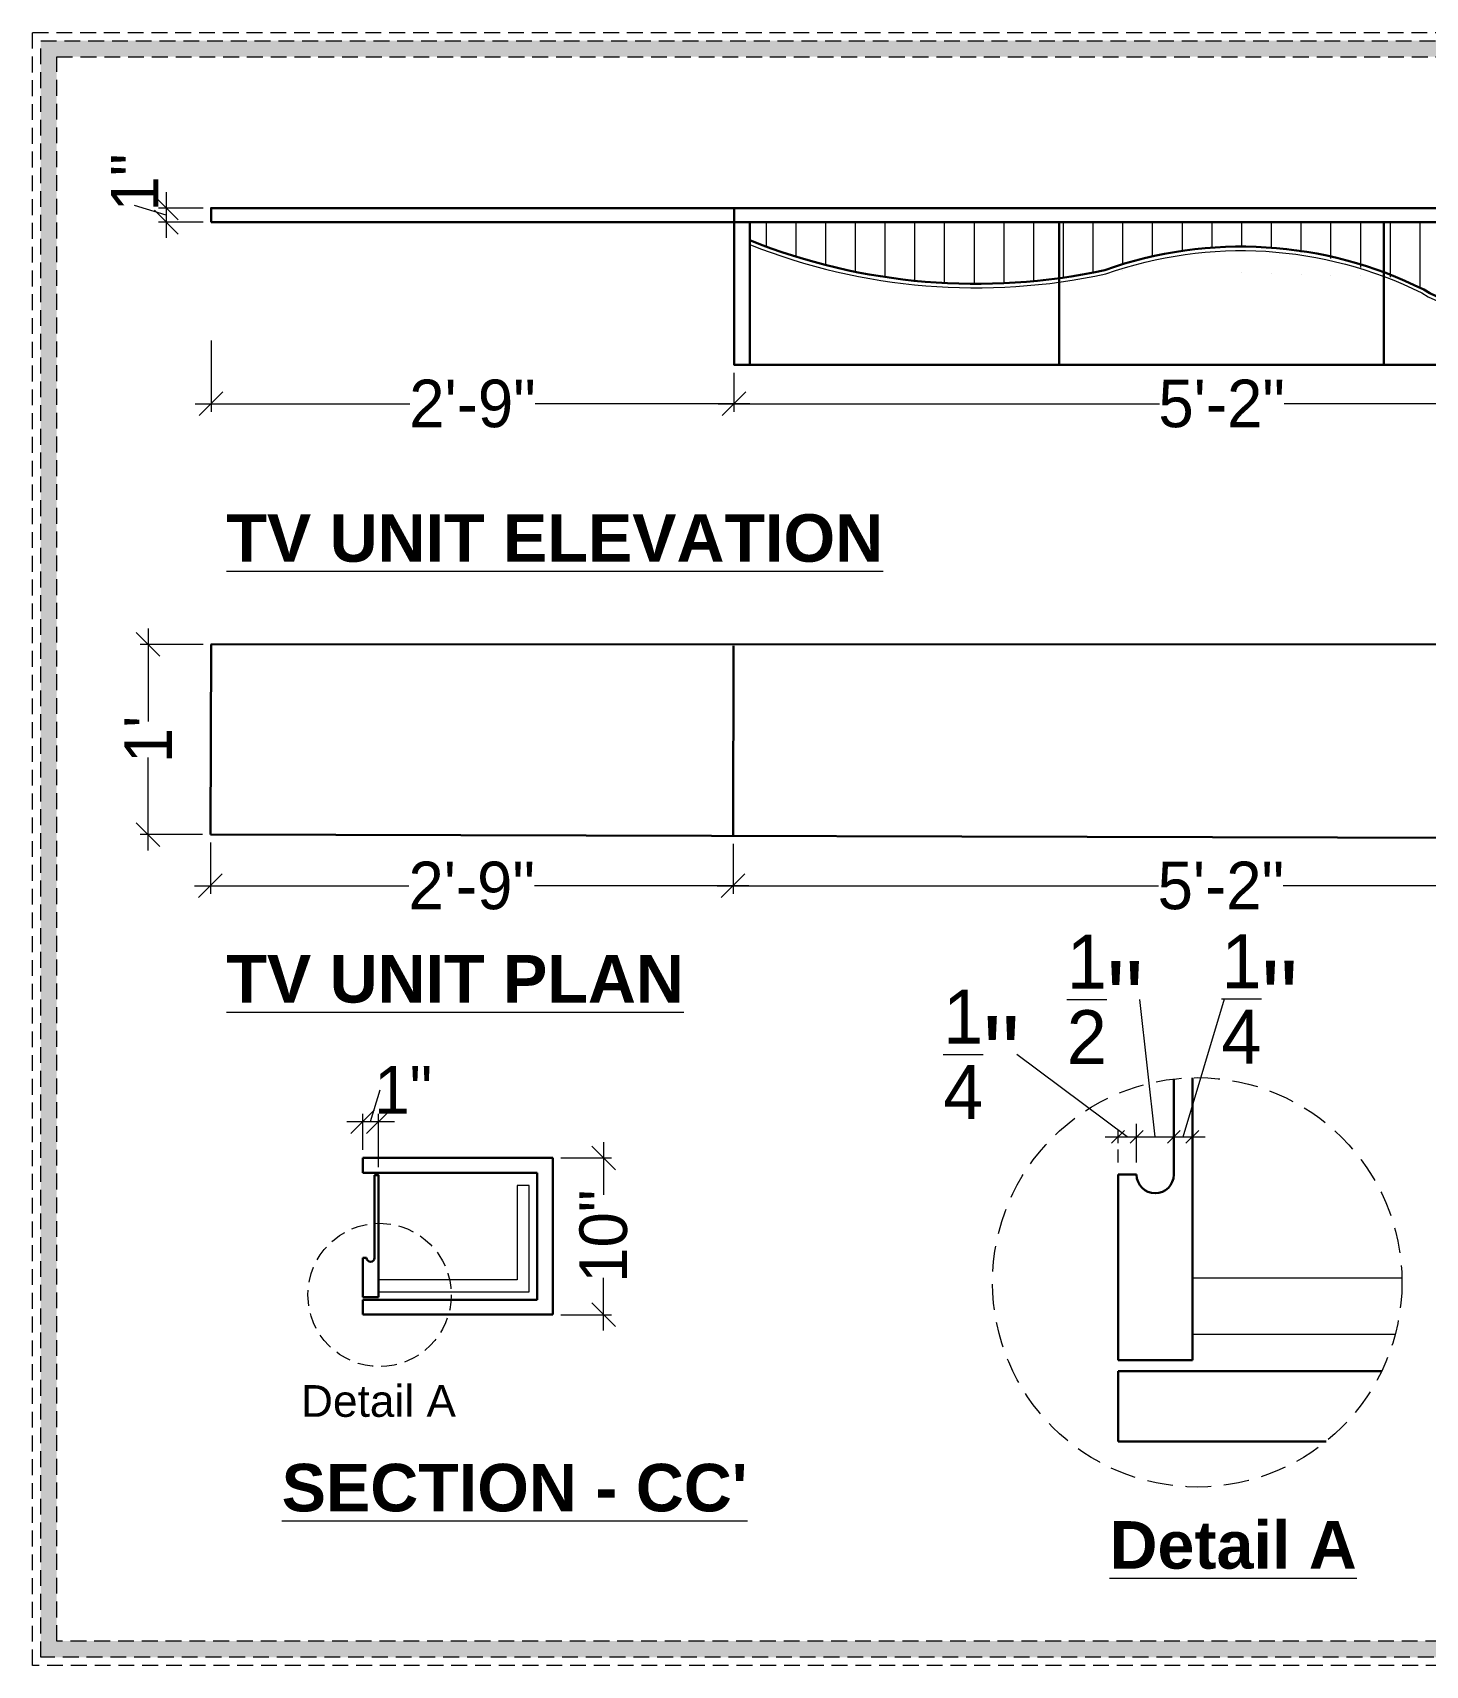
# Model space of a CAD drawing. Header units: millimetres. Extents: x 35877 to 3066687, y -650199 to -40525.
# Drawn here: x 148765.2 to 148853.1, y -179076.5 to -178973.5 of the extents above; entities that cross this region are included whole.
import ezdxf

# ---------------------------------------------------------------- set-up
doc = ezdxf.new("R2010")
doc.units = ezdxf.units.MM
doc.header["$MEASUREMENT"] = 0
doc.header["$PDMODE"] = 35
doc.linetypes.add('DASHED', pattern=[0.75, 0.5, -0.25])
doc.linetypes.add('DASHEDX2', pattern=[1.5, 1, -0.5])
doc.layers.get('Defpoints').update_dxf_attribs({"color": 220})
for name, color, linetype, lineweight in [('DIM.', 250, 'Continuous', 13), ('dim05', 1, 'Continuous', 13), ('Dimension', 10, 'DASHEDX2', 20), ('FALSE CEILING', 6, 'Continuous', 30), ('FURNITURE', 32, 'Continuous', 9), ('furniture dimensions', 1, 'DASHED', 0), ('wall', 7, 'Continuous', 30), ('XX~SLAB ( BEAM )~ ( DIM )', 7, 'Continuous', 9)]:
    doc.layers.add(name, color=color, linetype=linetype, lineweight=lineweight)
doc.styles.add('century g', font='GOTHIC.TTF')
doc.styles.get("Standard").update_dxf_attribs({"font": 'arial.ttf', "height": 6})
doc.dimstyles.new('Archana', dxfattribs={"dimtxt": 2, "dimasz": 0.75, "dimexe": 0.5, "dimexo": 0.5, "dimgap": 0, "dimtad": 0, "dimzin": 0, "dimdsep": 46, "dimlunit": 4, "dimtxsty": 'century g', "dimblk": 'OBLIQUE', "dimcen": 0, "dimdle": 1, "dimclrd": 256, "dimclre": 256, "dimclrt": 256, "dimadec": 0, "dimazin": 0, "dimtfac": 1, "dimtofl": 0, "dimtmove": 1, "dimatfit": 3, "dimfxl": 1, "dimfxlon": 1, "dimtolj": 1, "dimtzin": 0, "dimlwd": -1, "dimlwe": -1, "dimarcsym": 0})

# ---------------------------------------------------------------- blocks, each defined once
blk = doc.blocks.new('_Oblique')
at = {"layer": 'wall', "color": 0, "lineweight": -2}
blk.add_line((-0.5, -0.5), (0.5, 0.5), dxfattribs=at)
blk = doc.blocks.new('*D612')
at = {"layer": 'Defpoints', "color": 0, "linetype": 'Continuous', "lineweight": 0, "transparency": 16777216}
for p in [(148798, -179044.48), (148801.2, -179044.48), (148798, -179054.37)]:
    blk.add_point(p, dxfattribs=at)
at = {"layer": 'furniture dimensions', "color": 5, "linetype": 'Continuous', "transparency": 16777216}
for p, q in [((148801.2, -179043.48), (148801.2, -179046.81)), ((148798.5, -179044.48), (148801.7, -179044.48)), ((148801.2, -179055.37), (148801.2, -179052.04))]:
    blk.add_line(p, q, dxfattribs=at)
at = {"layer": 'furniture dimensions', "color": 5, "linetype": 'ByBlock', "transparency": 16777216}
blk.add_line((148798.5, -179054.37), (148801.7, -179054.37), dxfattribs=at)
at = {"layer": 'furniture dimensions', "color": 5, "linetype": 'Continuous', "transparency": 16777216, "xscale": 1.5, "yscale": 1.5, "zscale": 1.5}
for p, rotation in [((148801.2, -179044.48), 90), ((148801.2, -179054.37), 270)]:
    blk.add_blockref('_Oblique', p, dxfattribs=dict(at, rotation=rotation))
at = {"layer": 'furniture dimensions', "linetype": 'Continuous', "lineweight": 0, "transparency": 16777216, "insert": (148801.2, -179049.42), "char_height": 3, "attachment_point": 5, "rotation": 90, "style": 'century g'}
blk.add_mtext('\\A1;10"', dxfattribs=at)
blk = doc.blocks.new('*D613')
at = {"layer": 'Defpoints', "color": 0, "linetype": 'Continuous', "lineweight": 0, "transparency": 16777216}
for p in [(148787, -179042.19), (148786, -179044.48), (148787, -179045.57)]:
    blk.add_point(p, dxfattribs=at)
at = {"layer": 'furniture dimensions', "color": 5, "linetype": 'Continuous', "transparency": 16777216}
for p, q in [((148786.5, -179042.19), (148787.1, -179040.19)), ((148787, -179045.07), (148787, -179041.69)), ((148785, -179042.19), (148788, -179042.19))]:
    blk.add_line(p, q, dxfattribs=at)
at = {"layer": 'furniture dimensions', "color": 5, "linetype": 'ByBlock', "transparency": 16777216}
blk.add_line((148786, -179043.98), (148786, -179041.69), dxfattribs=at)
at = {"layer": 'furniture dimensions', "color": 5, "linetype": 'Continuous', "transparency": 16777216, "xscale": 1.5, "yscale": 1.5, "zscale": 1.5, "rotation": 180}
blk.add_blockref('_Oblique', (148786, -179042.19), dxfattribs=at)
at = {"layer": 'furniture dimensions', "color": 5, "linetype": 'Continuous', "transparency": 16777216, "xscale": 1.5, "yscale": 1.5, "zscale": 1.5}
blk.add_blockref('_Oblique', (148787, -179042.19), dxfattribs=at)
at = {"layer": 'furniture dimensions', "linetype": 'Continuous', "lineweight": 0, "transparency": 16777216, "insert": (148788.56, -179040.19), "char_height": 3, "attachment_point": 5, "style": 'century g'}
blk.add_mtext('\\A1;1"', dxfattribs=at)
blk = doc.blocks.new('*D617')
at = {"layer": 'Defpoints', "color": 0, "linetype": 'Continuous', "lineweight": 0, "transparency": 16777216}
for p in [(148809.43, -178994.44), (148870.98, -178994.44), (148870.98, -178996.9)]:
    blk.add_point(p, dxfattribs=at)
at = {"layer": 'furniture dimensions', "color": 5, "linetype": 'ByBlock', "transparency": 16777216}
blk.add_line((148809.43, -178994.94), (148809.43, -178997.4), dxfattribs=at)
at = {"layer": 'furniture dimensions', "color": 5, "linetype": 'Continuous', "transparency": 16777216}
for p, q in [((148870.98, -178994.94), (148870.98, -178997.4)), ((148808.43, -178996.9), (148836.27, -178996.9)), ((148871.98, -178996.9), (148844.14, -178996.9))]:
    blk.add_line(p, q, dxfattribs=at)
at = {"layer": 'furniture dimensions', "color": 5, "linetype": 'Continuous', "transparency": 16777216, "xscale": 1.5, "yscale": 1.5, "zscale": 1.5, "rotation": 180}
blk.add_blockref('_Oblique', (148809.43, -178996.9), dxfattribs=at)
at = {"layer": 'furniture dimensions', "color": 5, "linetype": 'Continuous', "transparency": 16777216, "xscale": 1.5, "yscale": 1.5, "zscale": 1.5}
blk.add_blockref('_Oblique', (148870.98, -178996.9), dxfattribs=at)
at = {"layer": 'furniture dimensions', "linetype": 'Continuous', "lineweight": 0, "transparency": 16777216, "insert": (148840.2, -178996.9), "char_height": 3, "attachment_point": 5, "style": 'century g'}
blk.add_mtext('\\A1;5\'-2"', dxfattribs=at)
blk = doc.blocks.new('*D618')
at = {"layer": 'Defpoints', "color": 0, "linetype": 'Continuous', "lineweight": 0, "transparency": 16777216}
for p in [(148776.43, -178985.44), (148809.43, -178994.44), (148776.43, -178996.9)]:
    blk.add_point(p, dxfattribs=at)
at = {"layer": 'furniture dimensions', "color": 5, "linetype": 'Continuous', "transparency": 16777216}
for p, q in [((148776.43, -178992.9), (148776.43, -178997.4)), ((148775.43, -178996.9), (148788.98, -178996.9)), ((148810.43, -178996.9), (148796.89, -178996.9))]:
    blk.add_line(p, q, dxfattribs=at)
at = {"layer": 'furniture dimensions', "color": 5, "linetype": 'ByBlock', "transparency": 16777216}
blk.add_line((148809.43, -178994.94), (148809.43, -178997.4), dxfattribs=at)
at = {"layer": 'furniture dimensions', "color": 5, "linetype": 'Continuous', "transparency": 16777216, "xscale": 1.5, "yscale": 1.5, "zscale": 1.5, "rotation": 180}
blk.add_blockref('_Oblique', (148776.43, -178996.9), dxfattribs=at)
at = {"layer": 'furniture dimensions', "color": 5, "linetype": 'Continuous', "transparency": 16777216, "xscale": 1.5, "yscale": 1.5, "zscale": 1.5}
blk.add_blockref('_Oblique', (148809.43, -178996.9), dxfattribs=at)
at = {"layer": 'furniture dimensions', "linetype": 'Continuous', "lineweight": 0, "transparency": 16777216, "insert": (148792.93, -178996.9), "char_height": 3, "attachment_point": 5, "style": 'century g'}
blk.add_mtext('\\A1;2\'-9"', dxfattribs=at)
blk = doc.blocks.new('*D619')
at = {"layer": 'Defpoints', "color": 0, "linetype": 'Continuous', "lineweight": 0, "transparency": 16777216}
for p in [(148776.43, -178984.55), (148773.61, -178985.44), (148776.43, -178985.44)]:
    blk.add_point(p, dxfattribs=at)
at = {"layer": 'furniture dimensions', "color": 5, "linetype": 'Continuous', "transparency": 16777216}
for p, q in [((148773.61, -178983.55), (148773.61, -178986.44)), ((148773.61, -178985), (148771.61, -178984.4)), ((148775.93, -178985.44), (148773.11, -178985.44))]:
    blk.add_line(p, q, dxfattribs=at)
at = {"layer": 'furniture dimensions', "color": 5, "linetype": 'ByBlock', "transparency": 16777216}
blk.add_line((148775.93, -178984.55), (148773.11, -178984.55), dxfattribs=at)
at = {"layer": 'furniture dimensions', "color": 5, "linetype": 'Continuous', "transparency": 16777216, "xscale": 1.5, "yscale": 1.5, "zscale": 1.5}
for p, rotation in [((148773.61, -178984.55), 90), ((148773.61, -178985.44), 270)]:
    blk.add_blockref('_Oblique', p, dxfattribs=dict(at, rotation=rotation))
at = {"layer": 'furniture dimensions', "linetype": 'Continuous', "lineweight": 0, "transparency": 16777216, "insert": (148771.61, -178982.94), "char_height": 3, "attachment_point": 5, "rotation": 90, "style": 'century g'}
blk.add_mtext('\\A1;1"', dxfattribs=at)
blk = doc.blocks.new('*D722')
at = {"layer": 'Defpoints', "color": 0, "linetype": 'Continuous', "lineweight": 0, "transparency": 16777216}
for p in [(148776.43, -179012.08), (148772.46, -179024.08), (148776.39, -179024.08)]:
    blk.add_point(p, dxfattribs=at)
at = {"layer": 'furniture dimensions', "color": 5, "linetype": 'Continuous', "transparency": 16777216}
for p, q in [((148772.46, -179011.08), (148772.46, -179016.94)), ((148772.46, -179025.08), (148772.46, -179019.22)), ((148775.89, -179024.08), (148771.96, -179024.08))]:
    blk.add_line(p, q, dxfattribs=at)
at = {"layer": 'furniture dimensions', "color": 5, "linetype": 'ByBlock', "transparency": 16777216}
blk.add_line((148775.93, -179012.08), (148771.96, -179012.08), dxfattribs=at)
at = {"layer": 'furniture dimensions', "color": 5, "linetype": 'Continuous', "transparency": 16777216, "xscale": 1.5, "yscale": 1.5, "zscale": 1.5}
for p, rotation in [((148772.46, -179012.08), 90), ((148772.46, -179024.08), 270)]:
    blk.add_blockref('_Oblique', p, dxfattribs=dict(at, rotation=rotation))
at = {"layer": 'furniture dimensions', "linetype": 'Continuous', "lineweight": 0, "transparency": 16777216, "insert": (148772.46, -179018.08), "char_height": 3, "attachment_point": 5, "rotation": 90, "style": 'century g'}
blk.add_mtext("\\A1;1'", dxfattribs=at)
blk = doc.blocks.new('*D723')
at = {"layer": 'Defpoints', "color": 0, "linetype": 'Continuous', "lineweight": 0, "transparency": 16777216}
for p in [(148776.39, -179024.08), (148809.37, -179024.17), (148809.37, -179027.31)]:
    blk.add_point(p, dxfattribs=at)
at = {"layer": 'furniture dimensions', "color": 5, "linetype": 'ByBlock', "transparency": 16777216}
blk.add_line((148776.39, -179024.58), (148776.39, -179027.81), dxfattribs=at)
at = {"layer": 'furniture dimensions', "color": 5, "linetype": 'Continuous', "transparency": 16777216}
for p, q in [((148809.37, -179024.67), (148809.37, -179027.81)), ((148775.39, -179027.31), (148788.92, -179027.31)), ((148810.37, -179027.31), (148796.84, -179027.31))]:
    blk.add_line(p, q, dxfattribs=at)
at = {"layer": 'furniture dimensions', "color": 5, "linetype": 'Continuous', "transparency": 16777216, "xscale": 1.5, "yscale": 1.5, "zscale": 1.5, "rotation": 180}
blk.add_blockref('_Oblique', (148776.39, -179027.31), dxfattribs=at)
at = {"layer": 'furniture dimensions', "color": 5, "linetype": 'Continuous', "transparency": 16777216, "xscale": 1.5, "yscale": 1.5, "zscale": 1.5}
blk.add_blockref('_Oblique', (148809.37, -179027.31), dxfattribs=at)
at = {"layer": 'furniture dimensions', "linetype": 'Continuous', "lineweight": 0, "transparency": 16777216, "insert": (148792.88, -179027.31), "char_height": 3, "attachment_point": 5, "style": 'century g'}
blk.add_mtext('\\A1;2\'-9"', dxfattribs=at)
blk = doc.blocks.new('*D724')
at = {"layer": 'Defpoints', "color": 0, "linetype": 'Continuous', "lineweight": 0, "transparency": 16777216}
for p in [(148809.37, -179024.16), (148870.94, -179024.32), (148870.94, -179027.31)]:
    blk.add_point(p, dxfattribs=at)
at = {"layer": 'furniture dimensions', "color": 5, "linetype": 'ByBlock', "transparency": 16777216}
blk.add_line((148809.37, -179024.66), (148809.37, -179027.81), dxfattribs=at)
at = {"layer": 'furniture dimensions', "color": 5, "linetype": 'Continuous', "transparency": 16777216}
for p, q in [((148870.94, -179024.82), (148870.94, -179027.81)), ((148808.37, -179027.31), (148836.22, -179027.31)), ((148871.94, -179027.31), (148844.09, -179027.31))]:
    blk.add_line(p, q, dxfattribs=at)
at = {"layer": 'furniture dimensions', "color": 5, "linetype": 'Continuous', "transparency": 16777216, "xscale": 1.5, "yscale": 1.5, "zscale": 1.5, "rotation": 180}
blk.add_blockref('_Oblique', (148809.37, -179027.31), dxfattribs=at)
at = {"layer": 'furniture dimensions', "color": 5, "linetype": 'Continuous', "transparency": 16777216, "xscale": 1.5, "yscale": 1.5, "zscale": 1.5}
blk.add_blockref('_Oblique', (148870.94, -179027.31), dxfattribs=at)
at = {"layer": 'furniture dimensions', "linetype": 'Continuous', "lineweight": 0, "transparency": 16777216, "insert": (148840.15, -179027.31), "char_height": 3, "attachment_point": 5, "style": 'century g'}
blk.add_mtext('\\A1;5\'-2"', dxfattribs=at)
blk = doc.blocks.new('*D614')
at = {"layer": 'Defpoints', "color": 0, "linetype": 'Continuous', "lineweight": 0, "transparency": 16777216}
for p in [(148752.86, -179052.873), (148752.135, -179054.348), (148752.86, -179054.348)]:
    blk.add_point(p, dxfattribs=at)
at = {"layer": 'furniture dimensions', "color": 5, "linetype": 'Continuous', "transparency": 16777216}
for p, q in [((148752.498, -179052.873), (148748.188, -179049.658)), ((148752.86, -179053.873), (148752.86, -179052.373)), ((148751.635, -179052.873), (148753.36, -179052.873))]:
    blk.add_line(p, q, dxfattribs=at)
at = {"layer": 'furniture dimensions', "color": 5, "linetype": 'ByBlock', "transparency": 16777216}
blk.add_line((148752.135, -179053.873), (148752.135, -179052.373), dxfattribs=at)
at = {"layer": 'furniture dimensions', "color": 5, "linetype": 'Continuous', "transparency": 16777216, "xscale": 0.5, "yscale": 0.5, "zscale": 0.5, "rotation": 180}
blk.add_blockref('_Oblique', (148752.135, -179052.873), dxfattribs=at)
at = {"layer": 'furniture dimensions', "color": 5, "linetype": 'Continuous', "transparency": 16777216, "xscale": 0.5, "yscale": 0.5, "zscale": 0.5}
blk.add_blockref('_Oblique', (148752.86, -179052.873), dxfattribs=at)
at = {"layer": 'furniture dimensions', "linetype": 'Continuous', "lineweight": 0, "transparency": 16777216, "insert": (148746.811, -179049.658), "char_height": 3, "attachment_point": 5, "style": 'century g'}
blk.add_mtext('\\A1;{\\H0.7x;\\S1/4;}"', dxfattribs=at)
blk = doc.blocks.new('*D615')
at = {"layer": 'Defpoints', "color": 0, "linetype": 'Continuous', "lineweight": 0, "transparency": 16777216}
for p in [(148754.31, -179052.873), (148752.86, -179054.348), (148754.31, -179054.348)]:
    blk.add_point(p, dxfattribs=at)
at = {"layer": 'furniture dimensions', "color": 5, "linetype": 'Continuous', "transparency": 16777216}
for p, q in [((148753.585, -179052.873), (148752.987, -179047.516)), ((148754.31, -179053.873), (148754.31, -179052.373)), ((148752.36, -179052.873), (148754.81, -179052.873))]:
    blk.add_line(p, q, dxfattribs=at)
at = {"layer": 'furniture dimensions', "color": 5, "linetype": 'ByBlock', "transparency": 16777216}
blk.add_line((148752.86, -179053.873), (148752.86, -179052.373), dxfattribs=at)
at = {"layer": 'furniture dimensions', "color": 5, "linetype": 'Continuous', "transparency": 16777216, "xscale": 0.5, "yscale": 0.5, "zscale": 0.5, "rotation": 180}
blk.add_blockref('_Oblique', (148752.86, -179052.873), dxfattribs=at)
at = {"layer": 'furniture dimensions', "color": 5, "linetype": 'Continuous', "transparency": 16777216, "xscale": 0.5, "yscale": 0.5, "zscale": 0.5}
blk.add_blockref('_Oblique', (148754.31, -179052.873), dxfattribs=at)
at = {"layer": 'furniture dimensions', "linetype": 'Continuous', "lineweight": 0, "transparency": 16777216, "insert": (148751.63, -179047.516), "char_height": 3, "attachment_point": 5, "style": 'century g'}
blk.add_mtext('\\A1;{\\H0.7x;\\S1/2;}"', dxfattribs=at)
blk = doc.blocks.new('*D616')
at = {"layer": 'Defpoints', "color": 0, "linetype": 'Continuous', "lineweight": 0, "transparency": 16777216}
for p in [(148754.31, -179052.873), (148755.035, -179052.873), (148755.035, -179052.873)]:
    blk.add_point(p, dxfattribs=at)
at = {"layer": 'furniture dimensions', "color": 5, "linetype": 'Continuous', "transparency": 16777216}
for p, q in [((148754.673, -179052.873), (148756.285, -179047.499)), ((148755.035, -179052.873), (148755.035, -179052.373)), ((148753.81, -179052.873), (148755.535, -179052.873))]:
    blk.add_line(p, q, dxfattribs=at)
at = {"layer": 'furniture dimensions', "color": 5, "linetype": 'ByBlock', "transparency": 16777216}
blk.add_line((148754.31, -179052.873), (148754.31, -179052.373), dxfattribs=at)
at = {"layer": 'furniture dimensions', "color": 5, "linetype": 'Continuous', "transparency": 16777216, "xscale": 0.5, "yscale": 0.5, "zscale": 0.5, "rotation": 180}
blk.add_blockref('_Oblique', (148754.31, -179052.873), dxfattribs=at)
at = {"layer": 'furniture dimensions', "color": 5, "linetype": 'Continuous', "transparency": 16777216, "xscale": 0.5, "yscale": 0.5, "zscale": 0.5}
blk.add_blockref('_Oblique', (148755.035, -179052.873), dxfattribs=at)
at = {"layer": 'furniture dimensions', "linetype": 'Continuous', "lineweight": 0, "transparency": 16777216, "insert": (148757.662, -179047.499), "char_height": 3, "attachment_point": 5, "style": 'century g'}
blk.add_mtext('\\A1;{\\H0.7x;\\S1/4;}"', dxfattribs=at)
blk = doc.blocks.new('12')
at = {"layer": 'FALSE CEILING', "color": 1, "linetype": 'DASHEDX2', "lineweight": 0, "transparency": 33554687}
blk.add_circle((148755.226, -179058.547), 7.982, dxfattribs=at)
at = {"layer": 'XX~SLAB ( BEAM )~ ( DIM )', "color": 36, "lineweight": 30, "true_color": 0x6e4817, "transparency": 33554687}
for p, q in [((148755.035, -179050.568), (148755.035, -179061.58)), ((148752.135, -179054.348), (148752.135, -179061.58)), ((148752.135, -179061.58), (148755.035, -179061.58)), ((148752.135, -179062.015), (148762.415, -179062.015)), ((148752.135, -179064.751), (148752.135, -179062.015)), ((148752.135, -179064.751), (148760.248, -179064.751))]:
    blk.add_line(p, q, dxfattribs=at)
for points in [[(148754.31, -179054.348), (148754.31, -179050.618)], [(148755.035, -179050.568), (148755.035, -179055.072)], [(148752.86, -179054.348), (148752.135, -179054.348)]]:
    blk.add_lwpolyline(points, dxfattribs=at)
at = {"layer": 'XX~SLAB ( BEAM )~ ( DIM )', "color": 36, "lineweight": 20, "true_color": 0x6e4817, "transparency": 33554687}
for points in [[(148763.206, -179058.391), (148755.035, -179058.391)], [(148755.035, -179060.565), (148762.948, -179060.565)]]:
    blk.add_lwpolyline(points, dxfattribs=at)
at = {"layer": 'XX~SLAB ( BEAM )~ ( DIM )', "color": 36, "lineweight": 30, "true_color": 0x6e4817, "transparency": 33554687}
blk.add_arc((148753.585, -179054.348), 0.725, 180, 0, dxfattribs=at)
at = {"layer": 'furniture dimensions', "color": 5, "linetype": 'Continuous', "lineweight": 0, "transparency": 33554687}
for base, p1, p2, text, override, picture, middle in [((148754.31, -179052.873), (148752.86, -179054.348), (148754.31, -179054.348), '{\\H0.7x;\\S1/2;}"', {"dimtxt": 3, "dimasz": 0.5, "dimexo": 0, "dimdec": 1, "dimdle": 0.5, "dimclrd": 5, "dimclre": 5}, '*D615', (148752.987, -179047.516)), ((148755.035, -179052.873), (148754.31, -179052.873), (148755.035, -179052.873), '{\\H0.7x;\\S1/4;}"', {"dimtxt": 3, "dimasz": 0.5, "dimexo": 0, "dimdec": 1, "dimdle": 0.5, "dimclrd": 5, "dimclre": 5}, '*D616', (148756.285, -179047.499)), ((148752.86, -179052.873), (148752.135, -179054.348), (148752.86, -179054.348), '{\\H0.7x;\\S1/4;}"', {"dimtxt": 3, "dimasz": 0.5, "dimexo": 0, "dimdec": 0, "dimdle": 0.5, "dimclrd": 5, "dimclre": 5}, '*D614', (148748.188, -179049.658))]:
    dim = blk.add_linear_dim(base=base, p1=p1, p2=p2, text=text, dimstyle='Archana', override=override, dxfattribs=at)
    dim.commit()
    dim.dimension.update_dxf_attribs({"geometry": picture, "text_midpoint": middle, "dimtype": 128})

msp = doc.modelspace()

# ---------------------------------------------------------------- hatches: boundary and pattern name
at = {"layer": 'dim05', "lineweight": 0, "true_color": 0x492403, "transparency": 33554559}
h = msp.add_hatch(dxfattribs=at)
h.set_pattern_fill('ANSI31', color=38, scale=15, angle=45)
h.set_pattern_definition([(90, (624.5959, 1823.5367), (-1.875, 0), [])])
edge = h.paths.add_edge_path()
edge.add_line((148829.946, -178985.442), (148810.431, -178985.442))
edge.add_line((148810.431, -178985.442), (148810.431, -178986.587))
edge.add_arc((148824.699, -178950.912), 38.422, 248.20155, 277.79776)
edge.add_line((148829.912, -178988.979), (148829.946, -178985.442))
edge = h.paths.add_edge_path()
edge.add_line((148850.429, -178988.868), (148850.429, -178985.442))
edge.add_line((148850.429, -178985.442), (148829.946, -178985.442))
edge.add_line((148829.946, -178985.442), (148829.912, -178988.979))
edge.add_arc((148825.241, -178954.56), 34.734, 277.72814, 282.7285)
edge.add_arc((148841.121, -179010.866), 23.887, 67.06483, 110.14407, ccw=False)
edge = h.paths.add_edge_path()
edge.add_line((148864.664, -178985.442), (148850.429, -178985.442))
edge.add_line((148850.429, -178985.442), (148850.429, -178988.868))
edge.add_arc((148850.001, -178994.425), 5.574, 58.20506, 85.6004, ccw=False)
edge.add_arc((148857.112, -178982.901), 7.968, 238.40538, 341.40032)
at = {"layer": 'Dimension', "true_color": 0xd39e00, "transparency": 33554687}
h = msp.add_hatch(color=42, dxfattribs=at)
h.paths.add_polyline_path([(148765.684, -178973.995), (148765.684, -179075.985), (148910.583, -179075.985), (148910.583, -178973.995)])
h.paths.add_polyline_path([(148766.701, -178975.012), (148909.566, -178975.012), (148909.566, -179074.968), (148766.701, -179074.968)], flags=16)

# ---------------------------------------------------------------- linework, layer by layer
at = {"layer": 'dim05', "color": 18, "lineweight": 0, "true_color": 0x000000, "transparency": 33554687}
msp.add_line((148776.431, -178985.442), (148870.975, -178985.442), dxfattribs=at)
at = {"layer": 'Dimension', "color": 42, "true_color": 0xd39e00, "transparency": 33554687, "elevation": 0.238}
for points in [[(148765.176, -178973.487), (148911.091, -178973.487), (148911.091, -179076.494), (148765.176, -179076.494)], [(148765.684, -178973.995), (148910.583, -178973.995), (148910.583, -179075.985), (148765.684, -179075.985)], [(148766.701, -178975.012), (148909.566, -178975.012), (148909.566, -179074.968), (148766.701, -179074.968)]]:
    msp.add_lwpolyline(points, close=True, dxfattribs=at)
at = {"layer": 'FALSE CEILING', "color": 1, "linetype": 'DASHEDX2', "lineweight": 0, "transparency": 33554687}
msp.add_circle((148787.067, -179053.125), 4.519, dxfattribs=at)
at = {"layer": 'FURNITURE', "lineweight": 30, "transparency": 33554687}
for p, q in [((148776.4, -179024.081), (148776.431, -179012.08)), ((148776.429, -179012.08), (148870.97, -179012.066)), ((148809.4, -179012.166), (148809.369, -179024.166)), ((148776.391, -179024.081), (148870.939, -179024.316))]:
    msp.add_line(p, q, dxfattribs=at)
at = {"layer": 'furniture dimensions', "color": 18, "lineweight": 0, "true_color": 0x000000, "transparency": 33554687}
msp.add_line((148809.431, -178985.442), (148810.431, -178985.442), dxfattribs=at)
at = {"layer": 'XX~SLAB ( BEAM )~ ( DIM )', "color": 36, "lineweight": 30, "true_color": 0x6e4817, "transparency": 33554687}
for p, q in [((148809.431, -178984.552), (148809.431, -178986.442)), ((148809.431, -178985.442), (148809.431, -178994.442)), ((148810.431, -178985.442), (148810.431, -178994.442)), ((148809.431, -178994.442), (148870.975, -178994.442)), ((148786.001, -179044.478), (148798.001, -179044.478)), ((148786.001, -179044.478), (148786.001, -179045.421)), ((148798.001, -179044.478), (148798.001, -179054.369)), ((148786.001, -179045.421), (148797.001, -179045.421)), ((148786.751, -179045.571), (148787.001, -179045.571)), ((148787.001, -179045.571), (148787.001, -179053.275)), ((148797.001, -179045.421), (148797.001, -179053.425)), ((148786.001, -179050.781), (148786.001, -179053.275)), ((148786.001, -179053.275), (148787.001, -179053.275)), ((148786.001, -179053.425), (148797.001, -179053.425)), ((148786.001, -179054.369), (148786.001, -179053.425)), ((148786.001, -179054.369), (148798.001, -179054.369))]:
    msp.add_line(p, q, dxfattribs=at)
for points in [[(148776.431, -178985.442), (148870.975, -178985.442), (148870.975, -178984.552), (148776.431, -178984.552)], [(148809.431, -178985.442), (148829.946, -178985.442), (148829.946, -178994.442), (148809.431, -178994.442)], [(148829.946, -178994.442), (148850.429, -178994.442), (148850.429, -178985.442), (148829.946, -178985.442)], [(148850.429, -178985.442), (148870.975, -178985.442), (148870.975, -178994.442), (148850.429, -178994.442)]]:
    msp.add_lwpolyline(points, close=True, dxfattribs=at)
at = {"layer": 'XX~SLAB ( BEAM )~ ( DIM )', "color": 36, "lineweight": 0, "true_color": 0x6e4817, "transparency": 33554687}
msp.add_lwpolyline([(148810.431, -178986.856, 0.1489328), (148832.894, -178988.706, -0.2034032), (148852.827, -178989.911, 0.4845449), (148864.927, -178985.442)], format="xyb", dxfattribs=at)
at = {"layer": 'XX~SLAB ( BEAM )~ ( DIM )', "color": 36, "lineweight": 30, "true_color": 0x6e4817, "transparency": 33554687}
msp.add_lwpolyline([(148810.431, -178986.587, 0.1494876), (148832.826, -178988.465, -0.2033525), (148852.948, -178989.693, 0.4818076), (148864.664, -178985.442, 0.4818076)], format="xyb", dxfattribs=at)
for points in [[(148786.751, -179050.781), (148786.751, -179045.571), (148787.001, -179045.571), (148787.001, -179051.031)], [(148786.251, -179050.781), (148786.001, -179050.781)]]:
    msp.add_lwpolyline(points, dxfattribs=at)
at = {"layer": 'XX~SLAB ( BEAM )~ ( DIM )', "color": 36, "lineweight": 20, "true_color": 0x6e4817, "transparency": 33554687}
msp.add_lwpolyline([(148787.001, -179052.925), (148796.501, -179052.925), (148796.501, -179046.221), (148795.751, -179046.221), (148795.751, -179052.175), (148787.001, -179052.175)], dxfattribs=at)
at = {"layer": 'XX~SLAB ( BEAM )~ ( DIM )', "color": 36, "lineweight": 30, "true_color": 0x6e4817, "transparency": 33554687}
msp.add_arc((148786.501, -179050.781), 0.25, 180, 0, dxfattribs=at)

# ---------------------------------------------------------------- block references
at = {"layer": 'furniture dimensions', "color": 18, "lineweight": 0, "true_color": 0x000000, "transparency": 33554687, "xscale": 1.617894223433703, "yscale": 1.617894223433703, "zscale": 1.617894223433703}
msp.add_blockref('12', (-91831.559, 110645.461), dxfattribs=at)

# ---------------------------------------------------------------- texts
at = {"layer": 'DIM.', "color": 1, "transparency": 33554687, "char_height": 3, "attachment_point": 1}
for s, insert in [('{\\fArial|b1|i0|c0|p34;\\LTV UNIT ELEVATION }', (148777.398, -179003.868, 0.307)), ('{\\fArial|b1|i0|c0|p34;\\LTV UNIT PLAN}', (148777.398, -179031.68, 0.307)), ("{\\fArial|b1|i0|c0|p34;\\LSECTION - CC'}", (148780.889, -179063.781))]:
    msp.add_mtext_dynamic_manual_height_columns(s, width=111.55884, gutter_width=1, heights=[0], dxfattribs=dict(at, insert=insert))
at = {"layer": 'DIM.', "color": 1, "transparency": 33554687, "insert": (148833.123, -179067.396, -0.119), "char_height": 3, "width": 111.55884, "attachment_point": 1}
msp.add_mtext('{\\fArial|b1|i0|c0|p34;\\LDetail A}', dxfattribs=at)
at = {"layer": 'dim05', "color": 1, "lineweight": 0, "transparency": 33554687, "insert": (148782.106, -179058.815), "char_height": 2, "width": 10.9865, "attachment_point": 1}
msp.add_mtext('Detail A', dxfattribs=at)

# ---------------------------------------------------------------- dimensions: what is measured, and where the dimension line sits
at = {"layer": 'furniture dimensions', "color": 5, "linetype": 'Continuous', "lineweight": 0}
for base, p1, p2, picture, middle in [((148773.613, -178985.442), (148776.431, -178984.552), (148776.431, -178985.442), '*D619', (148771.613, -178984.397)), ((148772.463, -179024.081), (148776.431, -179012.08), (148776.391, -179024.081), '*D722', (148772.463, -179018.08)), ((148801.202, -179044.478), (148798.001, -179054.369), (148798.001, -179044.478), '*D612', (148801.202, -179049.423))]:
    dim = msp.add_linear_dim(base=base, p1=p1, p2=p2, angle=90, dimstyle='Archana', override={"dimtxt": 3, "dimasz": 1.5, "dimdec": 0, "dimclrd": 5, "dimclre": 5, "dimfxl": 4}, dxfattribs=at)
    dim.commit()
    dim.dimension.update_dxf_attribs({"geometry": picture, "text_midpoint": middle})
for base, p1, p2, picture, middle in [((148776.431, -178996.903), (148809.431, -178994.442), (148776.431, -178985.442), '*D618', (148792.931, -178996.903)), ((148870.975, -178996.903), (148809.431, -178994.442), (148870.975, -178994.442), '*D617', (148840.203, -178996.903)), ((148809.369, -179027.315), (148776.391, -179024.081), (148809.369, -179024.166), '*D723', (148792.88, -179027.315)), ((148870.939, -179027.315), (148809.369, -179024.163), (148870.939, -179024.322), '*D724', (148840.154, -179027.315)), ((148787.001, -179042.193), (148786.001, -179044.478), (148787.001, -179045.571), '*D613', (148787.101, -179040.193))]:
    dim = msp.add_linear_dim(base=base, p1=p1, p2=p2, dimstyle='Archana', override={"dimtxt": 3, "dimasz": 1.5, "dimdec": 0, "dimclrd": 5, "dimclre": 5, "dimfxl": 4}, dxfattribs=at)
    dim.commit()
    dim.dimension.update_dxf_attribs({"geometry": picture, "text_midpoint": middle})

doc.saveas('drawing.dxf')
